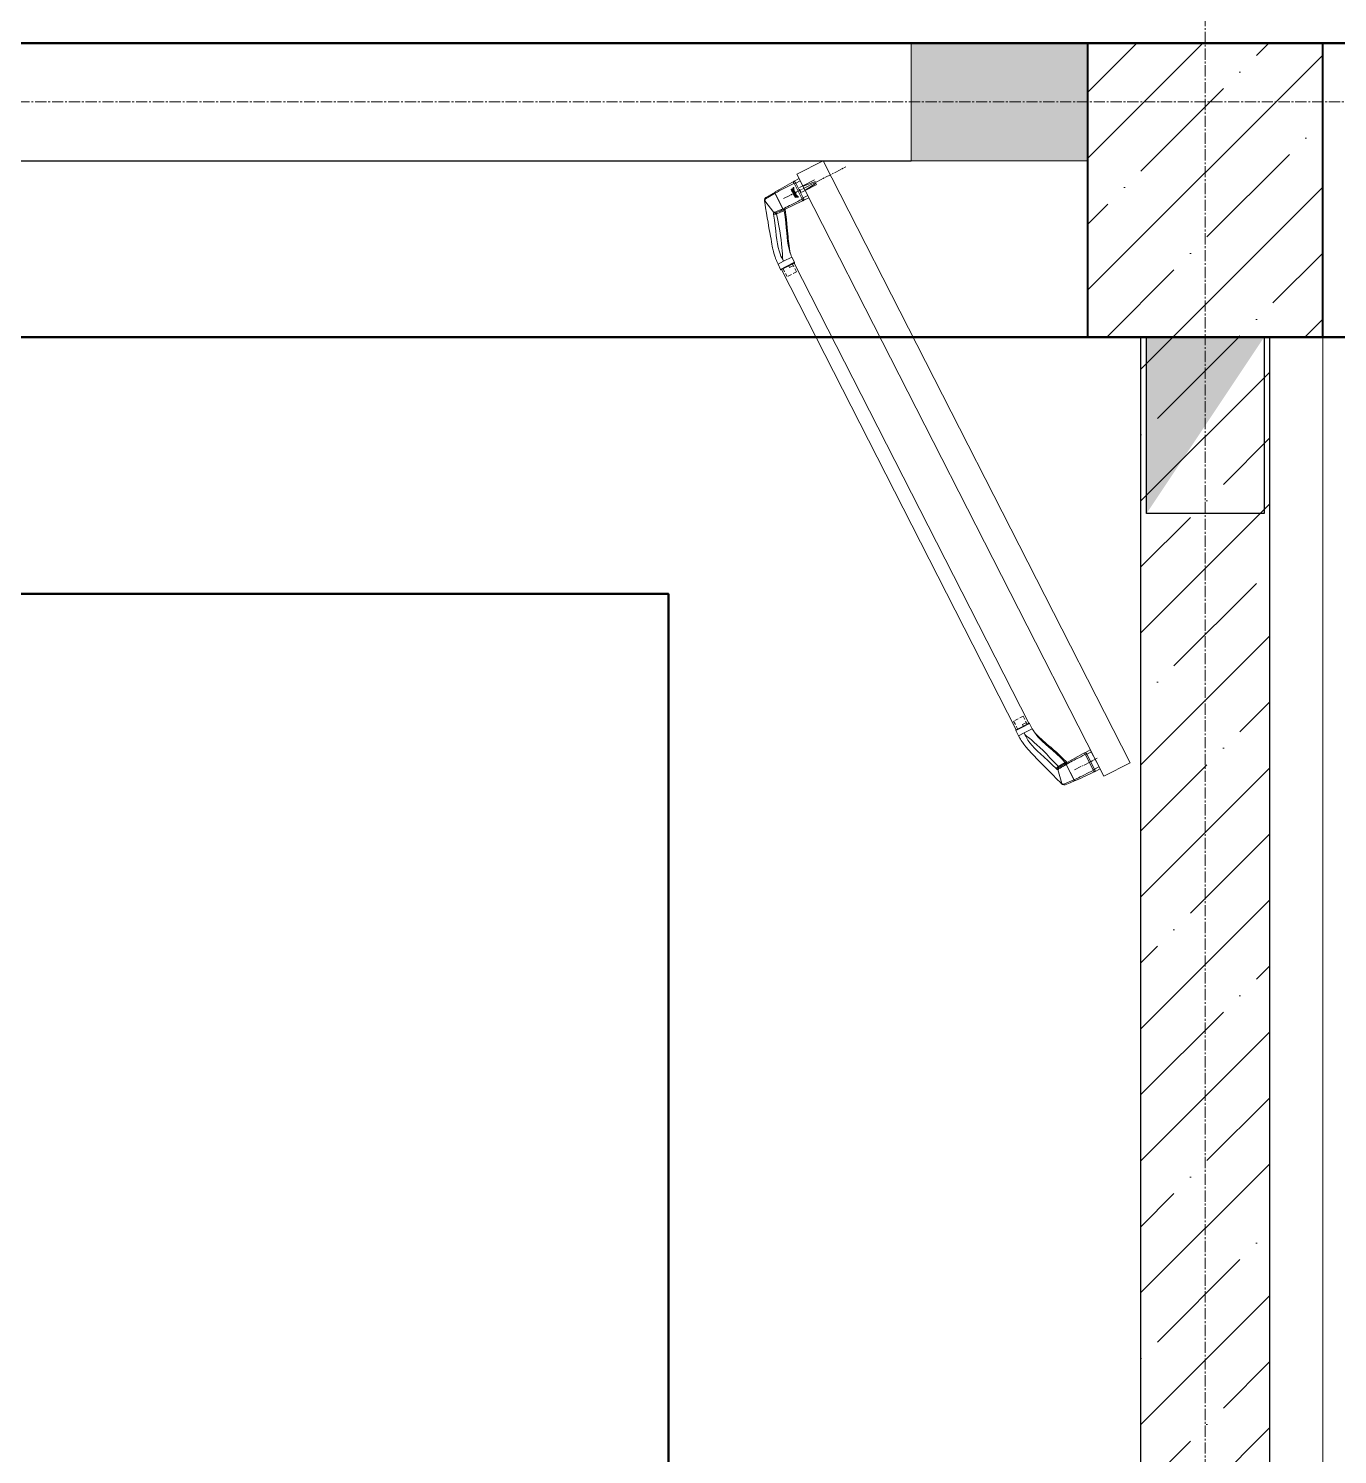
# Model space of a CAD drawing. Header units: millimetres. Extents: x -7155 to 483283, y -227682 to 148426.
# Drawn here: x 43599 to 45825, y 98199 to 100625 of the extents above; entities that cross this region are included whole.
import ezdxf

# ---------------------------------------------------------------- set-up
doc = ezdxf.new("R2010")
doc.units = ezdxf.units.MM
for name, pattern in [('CENTER2', [28.575, 19.05, -3.175, 3.175, -3.175]), ('CENTERLINE', [30, 12, -1.5, 3, -1.5, 12]), ('HIDDEN', [9.525, 6.35, -3.175]), ('HIDDEN2', [4.7625, 3.175, -1.5875])]:
    doc.linetypes.add(name, pattern=pattern)
for name, color, linetype, lineweight in [('A-Wall-Open', 8, 'Continuous', 0), ('АР_Двери_внутренние_антипаника', 7, 'Continuous', 0), ('АР_Колонны', 70, 'Continuous', 30), ('АР_Стены ЖБ', 7, 'Continuous', 30), ('АР_Стены ПЕНОблок', 52, 'Continuous', 20), ('АР_Тонкая', 254, 'Continuous', 5), ('АР_Штриховка', 8, 'Continuous', 0)]:
    doc.layers.add(name, color=color, linetype=linetype, lineweight=lineweight)
for name, color, linetype, lineweight, true_color in [('АР_Оси_РД_100', 7, 'Continuous', 0, 0x525252), ('РД_Витраж_вн', 7, 'Continuous', 25, 0x148aff), ('РД_Оси_100', 7, 'Continuous', 0, 0x525252), ('РД_проем_инж перемыч_фахверк', 7, 'Continuous', 18, 0xff1f1f)]:
    doc.layers.add(name, color=color, linetype=linetype, lineweight=lineweight, true_color=true_color)
doc.layers.add('КР_Балки-0.5', color=60, linetype='Continuous', lineweight=50, plot=False)
doc.layers.add('РД_Проем', color=230, linetype='Continuous', lineweight=0, plot=False)

# ---------------------------------------------------------------- blocks, each defined once
blk = doc.blocks.new('СОШ_2200_АР_ОСИ_М100_28.05.24')
at = {"layer": 'АР_Оси_РД_100', "linetype": 'CENTER2'}
for points in [[(45530, 139938.679), (45600, 139538.679), (45600, -6163.457)], [(119910, 100350), (119410, 100500), (-5454.958, 100500), (-5954.958, 100350)]]:
    blk.add_lwpolyline(points, dxfattribs=at)

msp = doc.modelspace()

# ---------------------------------------------------------------- hatches: boundary and pattern name
at = {"layer": 'АР_Штриховка', "linetype": 'Continuous', "lineweight": 0, "true_color": 0x000000}
h = msp.add_hatch(dxfattribs=at)
h.set_pattern_fill('AR-CONC', color=18, angle=45, style=0)
h.paths.add_polyline_path([(39850, 100600), (39850, 100400), (41500, 100400), (41500, 100600)], flags=0)
h.paths.add_polyline_path([(45100, 100600), (45100, 100400), (45400, 100400), (45400, 100600)], flags=0)
at = {"layer": 'АР_Штриховка', "linetype": 'Continuous', "lineweight": 5, "true_color": 0x000000}
h = msp.add_hatch(dxfattribs=at)
h.set_pattern_fill('ANSI35', color=18, scale=25, style=0)
h.paths.add_polyline_path([(45400, 100100), (45800, 100100), (45800, 100600), (45400, 100600)], flags=0)
h = msp.add_hatch(dxfattribs=at)
h.set_pattern_fill('ANSI35', color=18, scale=25, angle=-360, style=0)
h.paths.add_polyline_path([(45710, 100100), (45490, 100100), (45490, 96500), (45710, 96500)], flags=0)

# ---------------------------------------------------------------- linework, layer by layer
at = {"color": 18, "linetype": 'Continuous', "true_color": 0x000000}
for p, q in [((45500.3, 99800), (45500.3, 100100)), ((45500.3, 100100), (45700.3, 100100)), ((45700.3, 100100), (45700.3, 99800)), ((45700.3, 99800), (45500.3, 99800))]:
    msp.add_line(p, q, dxfattribs=at)
at = {"color": 1, "lineweight": 50}
msp.add_lwpolyline([(29275, 90117.6), (29275, 99663), (44686.9, 99663), (44686.9, 90117.6)], dxfattribs=at)
at = {"color": 18, "linetype": 'Continuous', "true_color": 0x000000}
msp.add_solid([(45500.3, 99800), (45500.3, 100100), (45600.3, 99950), (45700.3, 100100)], dxfattribs=at)
at = {"layer": 'A-Wall-Open', "color": 18, "linetype": 'Continuous', "lineweight": 0, "true_color": 0x000000}
for p, q in [((41500, 100600), (45100, 100600)), ((41500, 100400), (45100, 100400))]:
    msp.add_line(p, q, dxfattribs=at)
at = {"layer": 'АР_Двери_внутренние_антипаника', "color": 18, "ltscale": 2, "true_color": 0x000000}
for p, q in [((44905.4, 100377.3), (44950, 100400)), ((44950, 100400), (45472.1, 99375.3)), ((45427.5, 99352.6), (44905.4, 100377.3)), ((45472.1, 99375.3), (45427.5, 99352.6))]:
    msp.add_line(p, q, dxfattribs=at)
at = {"layer": 'АР_Двери_внутренние_антипаника', "color": 18, "linetype": 'CENTERLINE', "true_color": 0x000000}
for p, q in [((44921.2, 100355.1), (44988.7, 100389.5)), ((44882.8, 100335.5), (44921.2, 100355.1)), ((45377.9, 99363.7), (45416.4, 99383.3))]:
    msp.add_line(p, q, dxfattribs=at)
at = {"layer": 'АР_Двери_внутренние_антипаника', "color": 18, "linetype": 'Continuous', "true_color": 0x000000}
for p, q in [((44878.6, 100350.4), (44882.2, 100352.3)), ((44882.2, 100352.3), (44885.7, 100354.1)), ((44885.7, 100354.1), (44889.9, 100356.2)), ((44889.9, 100356.2), (44893.3, 100357.9)), ((44893.3, 100357.9), (44897, 100359.8)), ((44895.8, 100351.6), (44895.6, 100351.5)), ((44895.6, 100351.5), (44897.4, 100351.6)), ((44895.9, 100350.8), (44895.6, 100351.5)), ((44895.8, 100351.6), (44897.6, 100351.7)), ((44896.2, 100350.8), (44895.9, 100350.8)), ((44896.8, 100349.8), (44896.2, 100350.8)), ((44896.6, 100350.9), (44897.3, 100351)), ((44897, 100350), (44896.6, 100350.9)), ((44897.2, 100350.2), (44896.8, 100350.9)), ((44897, 100359.8), (44900.2, 100361.5)), ((44897.3, 100351), (44897.5, 100350.5)), ((44897.6, 100351.7), (44897.4, 100351.6)), ((44897.4, 100351.6), (44898.1, 100350.3)), ((44897.6, 100351.7), (44898.3, 100350.4)), ((44897.8, 100351.7), (44899.9, 100354.5)), ((44898.3, 100350.7), (44897.8, 100351.7)), ((44899.3, 100352.1), (44898.3, 100350.7)), ((44898.5, 100350.8), (44898.3, 100350.7)), ((44899.3, 100351.9), (44898.5, 100350.8)), ((44899.7, 100350.2), (44899.3, 100352.1)), ((44899.8, 100363.1), (44899.9, 100363.6)), ((44899.9, 100362.5), (44899.8, 100363.1)), ((44899.9, 100363.6), (44900.1, 100364.1)), ((44900.2, 100361.5), (44899.9, 100362.5)), ((44900.1, 100354.6), (44899.9, 100354.5)), ((44899.9, 100354.5), (44900.1, 100352.2)), ((44900.1, 100364.1), (44900.4, 100364.6)), ((44900.1, 100354.6), (44900.3, 100352.3)), ((44900.1, 100352.2), (44900.7, 100349.7)), ((44900.2, 100361.5), (44900.5, 100361.5)), ((44900.3, 100352.3), (44900.9, 100349.8)), ((44900.4, 100364.6), (44901.1, 100365.2)), ((44900.5, 100361.5), (44900.7, 100361.4)), ((44900.7, 100361.4), (44901, 100361.1)), ((44901, 100361.1), (44901.1, 100361)), ((44909.4, 100369.6), (44901.1, 100365.2)), ((44901.4, 100365), (44901.1, 100365.2)), ((44901.1, 100361), (44901.2, 100360.8)), ((44903.5, 100361.9), (44901.2, 100360.8)), ((44901.2, 100360.8), (44914.1, 100335.6)), ((44902, 100364.4), (44901.4, 100365)), ((44902.3, 100363.9), (44902, 100364.4)), ((44902.7, 100363.3), (44902.3, 100363.9)), ((44903.1, 100362.6), (44902.7, 100363.3)), ((44903.5, 100361.9), (44903.1, 100362.6)), ((44903.5, 100361.9), (44911.2, 100366)), ((44916.3, 100336.7), (44903.5, 100361.9)), ((44926, 100337), (44909.4, 100369.6)), ((44915.6, 100357.3), (44935.5, 100367.4)), ((44936.9, 100364.7), (44916, 100356.6)), ((44919.4, 100350), (44938.2, 100362.1)), ((44919.7, 100349.3), (44939.6, 100359.4)), ((44850.5, 100333.4), (44851.2, 100335.8)), ((44850.5, 100331.5), (44850.5, 100333.4)), ((44850.5, 100333.3), (44850.5, 100333.4)), ((44850.6, 100332.5), (44850.5, 100333.3)), ((44850.8, 100329.5), (44850.5, 100331.5)), ((44851.1, 100331.8), (44850.6, 100332.5)), ((44852.4, 100319.7), (44850.8, 100329.5)), ((44851.1, 100331.8), (44851.4, 100333.6)), ((44866.4, 100312.1), (44851.1, 100331.8)), ((44851.2, 100335.8), (44852.2, 100337.1)), ((44851.4, 100333.6), (44851.7, 100334.5)), ((44851.7, 100334.5), (44852.2, 100335)), ((44851.9, 100335.7), (44852, 100336.4)), ((44852.2, 100335), (44851.9, 100335.7)), ((44852, 100336.4), (44852.2, 100337.1)), ((44852.2, 100335), (44868.3, 100344.6)), ((44852.2, 100337.1), (44852.5, 100337.3)), ((44852.5, 100337.3), (44852.7, 100337.5)), ((44860.7, 100342.3), (44852.7, 100337.5)), ((44868.3, 100346.8), (44860.7, 100342.3)), ((44866.7, 100345.9), (44867, 100346)), ((44868.3, 100346.8), (44868, 100346.2)), ((44868, 100346.2), (44868, 100345.5)), ((44868, 100345.5), (44868.2, 100344.7)), ((44868.2, 100344.7), (44871.8, 100346.7)), ((44881.7, 100318.3), (44868.2, 100344.7)), ((44868.8, 100347.3), (44868.3, 100346.8)), ((44881.6, 100318.4), (44868.3, 100344.6)), ((44871.8, 100346.7), (44875.3, 100348.7)), ((44875.3, 100348.7), (44878.6, 100350.4)), ((44885.4, 100317.9), (44913.7, 100331)), ((44899.3, 100326.9), (44895.8, 100325.1)), ((44896.5, 100349.6), (44896.8, 100349.8)), ((44896.9, 100348.9), (44896.5, 100349.6)), ((44898.1, 100350.3), (44896.9, 100348.9)), ((44897.1, 100349), (44896.9, 100348.9)), ((44897.5, 100350.5), (44897, 100350)), ((44898.3, 100350.4), (44897.1, 100349)), ((44897.1, 100348.5), (44898.6, 100349.3)), ((44897.4, 100347.8), (44897.1, 100348.5)), ((44898.5, 100348.4), (44897.4, 100347.8)), ((44897.8, 100347.2), (44898.6, 100348.1)), ((44898, 100346.6), (44897.8, 100347.2)), ((44899.3, 100346.7), (44898, 100346.6)), ((44898.3, 100350.4), (44898.1, 100350.3)), ((44898.4, 100345.9), (44899.4, 100346.5)), ((44898.7, 100345.3), (44898.4, 100345.9)), ((44898.6, 100348.1), (44898.5, 100348.4)), ((44899.2, 100348.2), (44898.5, 100347.4)), ((44898.7, 100347.5), (44898.5, 100347.4)), ((44898.5, 100347.4), (44898.6, 100347.1)), ((44898.8, 100349.4), (44898.6, 100349.3)), ((44898.6, 100349.3), (44899.2, 100348.2)), ((44898.8, 100347.2), (44898.6, 100347.1)), ((44898.6, 100347.1), (44899.7, 100347.2)), ((44899.4, 100348.3), (44898.7, 100347.5)), ((44898.7, 100347.5), (44898.8, 100347.2)), ((44900.3, 100346.1), (44898.7, 100345.3)), ((44898.8, 100349.4), (44899.4, 100348.3)), ((44898.8, 100347.2), (44899.9, 100347.3)), ((44899.2, 100344.9), (44898.9, 100344.8)), ((44899.4, 100344), (44898.9, 100344.8)), ((44898.9, 100344.8), (44899.9, 100344.6)), ((44899.4, 100348.3), (44899.2, 100348.2)), ((44899.2, 100344.9), (44899.9, 100344.8)), ((44899.4, 100346.5), (44899.3, 100346.7)), ((44903.5, 100329), (44899.3, 100326.9)), ((44900.2, 100343.9), (44899.4, 100344)), ((44900.3, 100348.3), (44899.7, 100350.2)), ((44899.9, 100347.3), (44899.7, 100347.2)), ((44899.7, 100347.2), (44900.3, 100346.1)), ((44899.8, 100343.2), (44900.4, 100343.5)), ((44900.1, 100342.6), (44899.8, 100343.2)), ((44899.9, 100347.3), (44900.5, 100346.2)), ((44899.9, 100345), (44899.9, 100345.2)), ((44899.9, 100345.2), (44900, 100345.2)), ((44899.9, 100344.9), (44899.9, 100345)), ((44899.9, 100344.8), (44899.9, 100344.9)), ((44899.9, 100344.6), (44899.9, 100344.8)), ((44900, 100345.2), (44900, 100345.3)), ((44900, 100345.3), (44900.1, 100345.3)), ((44900.1, 100345.3), (44900.2, 100345.4)), ((44901.6, 100343.4), (44900.1, 100342.6)), ((44900.2, 100345.4), (44900.3, 100345.3)), ((44900.4, 100343.5), (44900.2, 100343.9)), ((44901.1, 100346.5), (44900.3, 100348.3)), ((44900.5, 100346.2), (44900.3, 100346.1)), ((44900.3, 100345.4), (44900.3, 100345.5)), ((44900.3, 100345.5), (44900.4, 100345.5)), ((44900.3, 100345.3), (44900.4, 100345.3)), ((44900.3, 100344.4), (44900.3, 100344.5)), ((44900.3, 100344.5), (44900.3, 100344.5)), ((44900.3, 100344.5), (44900.4, 100344.5)), ((44900.3, 100344.3), (44900.3, 100344.4)), ((44900.3, 100344.4), (44900.3, 100344.4)), ((44900.4, 100344.3), (44900.3, 100344.3)), ((44900.4, 100345.5), (44900.5, 100345.4)), ((44900.4, 100345.3), (44900.6, 100345.2)), ((44900.5, 100344.6), (44900.4, 100344.6)), ((44900.4, 100344.6), (44900.5, 100344.6)), ((44900.4, 100344.5), (44900.4, 100344.6)), ((44900.6, 100344.3), (44900.4, 100344.2)), ((44900.4, 100344.2), (44900.4, 100344.3)), ((44900.7, 100343.6), (44900.4, 100344.2)), ((44900.5, 100345.4), (44900.7, 100345.4)), ((44900.5, 100344.5), (44900.5, 100344.6)), ((44900.5, 100344.6), (44900.5, 100344.6)), ((44900.5, 100344.6), (44900.5, 100344.6)), ((44900.5, 100344.6), (44900.5, 100344.6)), ((44900.5, 100344.6), (44900.6, 100344.6)), ((44900.5, 100344.4), (44900.5, 100344.5)), ((44900.5, 100344.5), (44900.5, 100344.5)), ((44900.6, 100344.4), (44900.5, 100344.4)), ((44900.6, 100345.2), (44900.7, 100345.1)), ((44900.6, 100344.6), (44900.6, 100344.6)), ((44900.6, 100344.6), (44900.6, 100344.6)), ((44900.6, 100344.6), (44900.7, 100344.5)), ((44900.6, 100344.3), (44900.6, 100344.4)), ((44900.9, 100343.7), (44900.6, 100344.3)), ((44900.6, 100342.1), (44900.7, 100342.2)), ((44900.6, 100342), (44900.6, 100342.1)), ((44900.6, 100341.8), (44900.6, 100342)), ((44900.6, 100341.6), (44900.6, 100341.8)), ((44900.7, 100341.5), (44900.6, 100341.6)), ((44900.7, 100349.7), (44901.5, 100347.2)), ((44900.7, 100345.4), (44900.8, 100345.3)), ((44900.7, 100345.1), (44900.8, 100345)), ((44900.7, 100344.5), (44900.7, 100344.5)), ((44900.7, 100344.5), (44900.7, 100344.4)), ((44900.7, 100344.4), (44900.8, 100344.4)), ((44901.1, 100343.8), (44900.7, 100343.6)), ((44900.7, 100342.3), (44900.8, 100342.4)), ((44900.7, 100342.2), (44900.7, 100342.3)), ((44900.8, 100341.3), (44900.7, 100341.5)), ((44900.8, 100345.3), (44900.9, 100345.2)), ((44900.8, 100345), (44900.9, 100344.9)), ((44900.8, 100344.4), (44901.1, 100343.8)), ((44900.8, 100342.4), (44901.4, 100342.7)), ((44901, 100340.8), (44900.8, 100341.3)), ((44900.9, 100349.8), (44901.7, 100347.3)), ((44900.9, 100345.2), (44901, 100345.1)), ((44901.1, 100344.9), (44900.9, 100344.8)), ((44900.9, 100344.9), (44900.9, 100344.8)), ((44900.9, 100344.8), (44901.6, 100343.4)), ((44901, 100345.1), (44901.1, 100345)), ((44901.1, 100340.6), (44901, 100340.8)), ((44903, 100345.8), (44901.1, 100346.5)), ((44901.1, 100345), (44901.1, 100344.9)), ((44901.1, 100344.9), (44901.8, 100343.5)), ((44901.1, 100341.6), (44901.1, 100341.7)), ((44901.1, 100341.7), (44901.2, 100341.7)), ((44901.1, 100341.5), (44901.1, 100341.6)), ((44901.1, 100341.6), (44901.1, 100341.6)), ((44901.1, 100341.4), (44901.1, 100341.5)), ((44901.1, 100341.5), (44901.1, 100341.5)), ((44901.1, 100341.3), (44901.1, 100341.4)), ((44901.2, 100341.3), (44901.1, 100341.3)), ((44901.2, 100340.5), (44901.1, 100340.6)), ((44901.2, 100341.7), (44901.7, 100342)), ((44901.4, 100341.8), (44901.2, 100341.7)), ((44901.2, 100341.7), (44901.2, 100341.7)), ((44901.4, 100341.4), (44901.2, 100341.3)), ((44901.2, 100341.1), (44901.2, 100341.3)), ((44901.5, 100341.2), (44901.2, 100341.1)), ((44901.3, 100341), (44901.2, 100341.1)), ((44901.3, 100340.4), (44901.2, 100340.5)), ((44901.3, 100341.7), (44901.3, 100341.8)), ((44901.3, 100341.8), (44901.4, 100341.8)), ((44901.3, 100341.6), (44901.3, 100341.7)), ((44901.3, 100341.7), (44901.3, 100341.7)), ((44901.3, 100341.5), (44901.3, 100341.6)), ((44901.3, 100341.6), (44901.3, 100341.6)), ((44901.3, 100341.4), (44901.3, 100341.5)), ((44901.4, 100341.4), (44901.3, 100341.4)), ((44901.4, 100340.9), (44901.3, 100341)), ((44901.3, 100341), (44901.3, 100341)), ((44901.4, 100340.3), (44901.3, 100340.4)), ((44901.6, 100342.8), (44901.4, 100342.7)), ((44901.4, 100342.7), (44901.5, 100342.7)), ((44901.4, 100341.8), (44901.4, 100341.8)), ((44901.5, 100341.2), (44901.4, 100341.4)), ((44901.5, 100340.9), (44901.4, 100340.9)), ((44901.4, 100340.9), (44901.4, 100340.9)), ((44901.5, 100340.2), (44901.4, 100340.3)), ((44901.7, 100347.3), (44901.5, 100347.2)), ((44901.5, 100347.2), (44904.1, 100346.4)), ((44901.5, 100342.7), (44901.6, 100342.7)), ((44901.5, 100341.1), (44901.5, 100341.2)), ((44901.6, 100341), (44901.5, 100341.1)), ((44901.5, 100341.1), (44901.5, 100341.1)), ((44901.5, 100340.8), (44901.5, 100340.9)), ((44901.6, 100340.8), (44901.5, 100340.8)), ((44901.6, 100340.1), (44901.5, 100340.2)), ((44901.8, 100343.5), (44901.6, 100343.4)), ((44901.6, 100342.8), (44901.7, 100342.8)), ((44901.6, 100342.7), (44901.7, 100342.7)), ((44902.1, 100341.1), (44901.6, 100340.9)), ((44901.7, 100341), (44901.6, 100341)), ((44901.6, 100341), (44901.6, 100341)), ((44901.6, 100340.9), (44901.6, 100340.8)), ((44901.8, 100340.1), (44901.6, 100340.1)), ((44901.7, 100347.3), (44904.3, 100346.5)), ((44901.7, 100342.8), (44901.8, 100342.8)), ((44901.7, 100342.7), (44901.8, 100342.6)), ((44901.7, 100342), (44901.7, 100342)), ((44901.7, 100342), (44901.8, 100342)), ((44901.7, 100340.9), (44901.7, 100341)), ((44901.8, 100340.9), (44901.7, 100340.9)), ((44901.8, 100342.8), (44901.9, 100342.8)), ((44901.8, 100342.6), (44901.9, 100342.6)), ((44901.8, 100342), (44901.8, 100342)), ((44901.8, 100342), (44901.9, 100342)), ((44901.8, 100341), (44901.8, 100340.9)), ((44901.9, 100340.1), (44901.8, 100340.1)), ((44901.9, 100342.8), (44902, 100342.7)), ((44901.9, 100342.6), (44902, 100342.5)), ((44901.9, 100342), (44901.9, 100341.9)), ((44901.9, 100341.9), (44902, 100341.9)), ((44902.5, 100340.4), (44901.9, 100340.2)), ((44901.9, 100340.2), (44901.9, 100340.1)), ((44902, 100342.7), (44902.1, 100342.7)), ((44902, 100342.5), (44902.1, 100342.4)), ((44902, 100341.9), (44902, 100341.8)), ((44902, 100341.8), (44902.1, 100341.7)), ((44902, 100339.5), (44902.1, 100339.6)), ((44902, 100339.4), (44902, 100339.5)), ((44902, 100339.3), (44902, 100339.4)), ((44902, 100339.1), (44902, 100339.3)), ((44902, 100338.9), (44902, 100339.1)), ((44902.1, 100338.8), (44902, 100338.9)), ((44902.1, 100342.7), (44902.2, 100342.6)), ((44902.1, 100342.4), (44902.2, 100342.2)), ((44902.1, 100341.7), (44902.2, 100341.6)), ((44902.2, 100341.1), (44902.1, 100341.1)), ((44902.1, 100339.6), (44902.2, 100339.7)), ((44902.1, 100338.6), (44902.1, 100338.8)), ((44902.8, 100337.2), (44902.1, 100338.6)), ((44902.2, 100342.6), (44902.3, 100342.5)), ((44902.2, 100342.2), (44902.3, 100342.1)), ((44902.2, 100341.6), (44902.2, 100341.5)), ((44902.2, 100341.5), (44902.2, 100341.4)), ((44902.2, 100341.4), (44902.2, 100341.4)), ((44902.2, 100341.4), (44902.2, 100341.3)), ((44902.2, 100341.3), (44902.2, 100341.3)), ((44902.2, 100341.3), (44902.2, 100341.2)), ((44902.2, 100341.2), (44902.2, 100341.2)), ((44902.2, 100341.2), (44902.2, 100341.1)), ((44902.2, 100339.7), (44902.8, 100340)), ((44902.3, 100342.5), (44902.4, 100342.3)), ((44902.5, 100342.2), (44902.3, 100342.1)), ((44902.3, 100342.1), (44902.6, 100341.6)), ((44902.4, 100343.9), (44903, 100345.8)), ((44903.5, 100342.2), (44902.4, 100343.9)), ((44902.4, 100342.3), (44902.5, 100342.2)), ((44902.4, 100339), (44902.5, 100339.1)), ((44902.4, 100338.9), (44902.4, 100339)), ((44902.4, 100339), (44902.4, 100339)), ((44902.4, 100338.8), (44902.4, 100338.9)), ((44902.4, 100338.9), (44902.4, 100338.9)), ((44902.5, 100338.7), (44902.4, 100338.8)), ((44902.5, 100342.2), (44902.8, 100341.7)), ((44902.7, 100340.6), (44902.5, 100340.4)), ((44902.6, 100340.5), (44902.5, 100340.4)), ((44902.5, 100339.1), (44903, 100339.4)), ((44902.7, 100339.2), (44902.5, 100339.1)), ((44902.5, 100339.1), (44902.5, 100339.1)), ((44902.5, 100339.1), (44902.5, 100339.1)), ((44902.7, 100338.8), (44902.5, 100338.7)), ((44902.8, 100338), (44902.5, 100338.7)), ((44902.5, 100338.7), (44902.5, 100338.7)), ((44902.8, 100341.7), (44902.6, 100341.6)), ((44902.6, 100341.6), (44902.7, 100341.4)), ((44902.7, 100340.6), (44902.6, 100340.5)), ((44902.6, 100339.1), (44902.7, 100339.2)), ((44902.6, 100339), (44902.6, 100339.1)), ((44902.6, 100339.1), (44902.6, 100339.1)), ((44902.6, 100338.9), (44902.6, 100339)), ((44902.6, 100339), (44902.6, 100339)), ((44902.7, 100338.8), (44902.6, 100338.9)), ((44902.7, 100341.4), (44902.7, 100341.2)), ((44902.7, 100341.2), (44902.7, 100341)), ((44902.7, 100341), (44902.7, 100340.9)), ((44902.7, 100340.9), (44902.7, 100340.7)), ((44902.7, 100340.7), (44902.7, 100340.6)), ((44902.8, 100340.6), (44902.7, 100340.6)), ((44902.7, 100339.2), (44902.7, 100339.2)), ((44902.7, 100339.2), (44902.7, 100339.2)), ((44903, 100338.1), (44902.7, 100338.8)), ((44902.7, 100338.8), (44902.7, 100338.8)), ((44902.8, 100341.7), (44902.9, 100341.5)), ((44902.9, 100340.7), (44902.8, 100340.6)), ((44903, 100340.1), (44902.8, 100340)), ((44902.8, 100340), (44902.8, 100340)), ((44902.8, 100340), (44902.9, 100340)), ((44903.7, 100338.5), (44902.8, 100338)), ((44904.4, 100338), (44902.8, 100337.2)), ((44902.9, 100341.5), (44902.9, 100341.3)), ((44902.9, 100341.3), (44902.9, 100341.1)), ((44902.9, 100341.1), (44902.9, 100341)), ((44902.9, 100341), (44902.9, 100340.8)), ((44902.9, 100340.8), (44902.9, 100340.7)), ((44902.9, 100340), (44903.1, 100340)), ((44903, 100340.1), (44903.1, 100340.1)), ((44903, 100339.4), (44903.1, 100339.4)), ((44903.1, 100340.1), (44903.2, 100340.1)), ((44903.1, 100340), (44903.2, 100339.9)), ((44903.1, 100339.4), (44903.1, 100339.4)), ((44903.1, 100339.4), (44903.2, 100339.4)), ((44903.2, 100340.1), (44903.3, 100340.1)), ((44903.2, 100339.9), (44903.3, 100339.9)), ((44903.2, 100339.4), (44903.2, 100339.4)), ((44903.2, 100339.4), (44903.3, 100339.3)), ((44904.1, 100346.4), (44903.3, 100343.8)), ((44903.5, 100343.9), (44903.3, 100343.8)), ((44903.3, 100343.8), (44904.8, 100341.6)), ((44903.3, 100340.1), (44903.4, 100340.1)), ((44903.3, 100339.9), (44903.4, 100339.8)), ((44903.3, 100339.3), (44903.3, 100339.3)), ((44903.3, 100339.3), (44903.4, 100339.2)), ((44903.4, 100340.1), (44903.5, 100340)), ((44903.4, 100339.8), (44903.5, 100339.7)), ((44903.4, 100339.2), (44903.4, 100339.1)), ((44903.4, 100339.1), (44903.7, 100338.5)), ((44904.3, 100346.5), (44903.5, 100343.9)), ((44903.5, 100343.9), (44905, 100341.7)), ((44904.6, 100340.6), (44903.5, 100342.2)), ((44903.5, 100340), (44903.6, 100339.9)), ((44903.5, 100339.7), (44903.6, 100339.5)), ((44906.9, 100330.8), (44903.5, 100329)), ((44903.6, 100339.9), (44903.7, 100339.8)), ((44903.6, 100339.5), (44903.7, 100339.4)), ((44903.7, 100339.8), (44903.8, 100339.6)), ((44903.9, 100339.5), (44903.7, 100339.4)), ((44903.7, 100339.4), (44904.4, 100338)), ((44903.8, 100339.6), (44903.9, 100339.5)), ((44903.9, 100339.5), (44904.6, 100338.1)), ((44904.3, 100346.5), (44904.1, 100346.4)), ((44904.4, 100339.2), (44904.2, 100339.1)), ((44904.2, 100339.1), (44905.9, 100339.1)), ((44904.7, 100338.1), (44904.2, 100339.1)), ((44904.4, 100339.2), (44905.8, 100339.2)), ((44904.6, 100338.1), (44904.4, 100338)), ((44905.9, 100339.1), (44904.6, 100340.6)), ((44908.2, 100338.2), (44904.7, 100338.1)), ((44904.8, 100341.6), (44906.4, 100339.7)), ((44905, 100341.7), (44906.6, 100339.8)), ((44906.4, 100339.7), (44908.2, 100338.2)), ((44906.6, 100339.8), (44908.4, 100338.3)), ((44910.7, 100332.7), (44906.9, 100330.8)), ((44908.4, 100338.3), (44908.2, 100338.2)), ((44914, 100334.3), (44910.7, 100332.7)), ((44913.7, 100331), (44915.7, 100332)), ((44914.2, 100334.5), (44914, 100334.3)), ((44914.7, 100333.5), (44914, 100334.3)), ((44916.3, 100336.7), (44914.1, 100335.6)), ((44914.1, 100335.6), (44914.2, 100335.4)), ((44914.2, 100335.4), (44914.2, 100335.2)), ((44914.2, 100335.2), (44914.3, 100335)), ((44914.3, 100334.8), (44914.2, 100334.5)), ((44914.3, 100335), (44914.3, 100334.8)), ((44915.1, 100333.1), (44914.7, 100333.5)), ((44915.6, 100332.8), (44915.1, 100333.1)), ((44916.1, 100332.7), (44915.6, 100332.8)), ((44915.7, 100332), (44917.5, 100332.9)), ((44916.6, 100332.6), (44916.1, 100332.7)), ((44924.2, 100340.6), (44916.3, 100336.7)), ((44916.7, 100336), (44916.3, 100336.7)), ((44917.5, 100332.9), (44916.6, 100332.6)), ((44917, 100335.3), (44916.7, 100336)), ((44917.2, 100334.6), (44917, 100335.3)), ((44917.4, 100334), (44917.2, 100334.6)), ((44917.6, 100333.2), (44917.4, 100334)), ((44917.5, 100332.9), (44926, 100337)), ((44917.5, 100332.9), (44917.6, 100333.2)), ((44853.9, 100310.8), (44852.4, 100319.7)), ((44855.2, 100302.8), (44853.9, 100310.8)), ((44856.4, 100295.6), (44855.2, 100302.8)), ((44865.9, 100311), (44865.7, 100310.3)), ((44865.7, 100310.3), (44865.7, 100309.4)), ((44865.7, 100309.4), (44867.4, 100298.9)), ((44865.7, 100309.4), (44866.8, 100309.1)), ((44866.4, 100312.1), (44865.9, 100311)), ((44866.5, 100312.3), (44866.4, 100312.1)), ((44866.4, 100312.1), (44867.2, 100311.4)), ((44866.7, 100312.4), (44866.5, 100312.3)), ((44867.1, 100312.5), (44866.7, 100312.4)), ((44866.8, 100309.1), (44868.3, 100309)), ((44867.6, 100312.5), (44867.1, 100312.5)), ((44867.2, 100311.4), (44868.3, 100311)), ((44867.7, 100312.5), (44867.6, 100312.5)), ((44867.6, 100312.5), (44867.6, 100312.5)), ((44867.6, 100312.5), (44867.6, 100312.5)), ((44867.6, 100312.5), (44867.6, 100312.5)), ((44867.6, 100312.5), (44867.6, 100312.5)), ((44867.6, 100312.5), (44867.6, 100312.5)), ((44867.6, 100312.5), (44867.6, 100312.5)), ((44867.6, 100312.5), (44867.6, 100312.5)), ((44867.6, 100312.5), (44867.6, 100312.5)), ((44867.6, 100312.5), (44867.6, 100312.5)), ((44867.6, 100312.5), (44867.6, 100312.5)), ((44867.6, 100312.5), (44867.6, 100312.5)), ((44867.6, 100312.5), (44867.6, 100312.5)), ((44867.8, 100312.5), (44867.7, 100312.5)), ((44867.7, 100312.5), (44867.7, 100312.5)), ((44868, 100312.6), (44867.8, 100312.5)), ((44870.6, 100313.7), (44868, 100312.6)), ((44868, 100312.6), (44868.4, 100312)), ((44868.3, 100311), (44869.5, 100310.9)), ((44868.3, 100309), (44869.8, 100309.3)), ((44868.4, 100312), (44869, 100311.6)), ((44869, 100311.6), (44869.7, 100311.4)), ((44869.5, 100310.9), (44870.4, 100311.1)), ((44869.7, 100311.4), (44870.3, 100311.5)), ((44869.8, 100309.3), (44871.1, 100309.7)), ((44870.3, 100311.4), (44870.2, 100311.5)), ((44870.2, 100311.5), (44870.3, 100311.5)), ((44870.4, 100311.3), (44870.3, 100311.4)), ((44870.5, 100311.2), (44870.4, 100311.3)), ((44870.4, 100311.1), (44870.5, 100311.2)), ((44870.4, 100310.9), (44870.4, 100311.1)), ((44870.7, 100310.5), (44870.4, 100310.9)), ((44873.3, 100314.8), (44870.6, 100313.7)), ((44871, 100310.2), (44870.7, 100310.5)), ((44871.1, 100310), (44871, 100310.2)), ((44871.1, 100309.7), (44871.1, 100310)), ((44871.1, 100309.7), (44871.2, 100309.8)), ((44873, 100299.1), (44871.1, 100309.7)), ((44871.2, 100309.8), (44876.4, 100312)), ((44875.9, 100316), (44873.3, 100314.8)), ((44878.6, 100317.1), (44875.9, 100316)), ((44876.4, 100312), (44883.3, 100315)), ((44881.6, 100318.4), (44878.6, 100317.1)), ((44880.2, 100315.8), (44879.7, 100315.5)), ((44879.7, 100315.5), (44879.8, 100315.6)), ((44880.4, 100315.8), (44880.2, 100315.8)), ((44880.5, 100315.7), (44880.4, 100315.8)), ((44881, 100315.9), (44880.5, 100315.7)), ((44880.5, 100315.7), (44880.5, 100315.7)), ((44881.9, 100316.3), (44881, 100315.9)), ((44881.8, 100318.1), (44881.6, 100318.4)), ((44884.6, 100319.6), (44881.7, 100318.3)), ((44881.7, 100318.3), (44882.1, 100317.7)), ((44881.8, 100318.1), (44881.8, 100318.1)), ((44883.3, 100316.9), (44881.9, 100316.3)), ((44882.1, 100317.7), (44882.7, 100317.3)), ((44882.7, 100317.3), (44883.4, 100317.1)), ((44883.3, 100316.9), (44883.2, 100317.1)), ((44885.1, 100317.7), (44883.3, 100316.9)), ((44883.3, 100315), (44883.7, 100315.1)), ((44883.4, 100317.1), (44884.1, 100317.3)), ((44884, 100316.2), (44883.7, 100315.4)), ((44884.7, 100315.8), (44883.7, 100315.1)), ((44883.7, 100315.4), (44883.7, 100315.1)), ((44883.7, 100315.1), (44885.3, 100304.5)), ((44884.3, 100316.7), (44884, 100316.2)), ((44884.1, 100317.3), (44885.4, 100317.8)), ((44884.4, 100317), (44884.3, 100316.7)), ((44884.5, 100317.1), (44884.4, 100317)), ((44884.6, 100317.3), (44884.5, 100317.1)), ((44887.4, 100321), (44884.6, 100319.6)), ((44885, 100317.7), (44884.6, 100317.3)), ((44885.1, 100316.2), (44884.7, 100315.8)), ((44885.3, 100316.6), (44885.1, 100316.2)), ((44885.4, 100317.9), (44885.3, 100317)), ((44885.3, 100317), (44886.7, 100307.9)), ((44885.3, 100317), (44885.3, 100316.6)), ((44885.3, 100304.5), (44886.6, 100294.6)), ((44886.7, 100307.9), (44887.8, 100299.9)), ((44890.3, 100322.3), (44887.4, 100321)), ((44892.9, 100323.6), (44890.3, 100322.3)), ((44895.8, 100325.1), (44892.9, 100323.6)), ((44857.5, 100289.1), (44856.4, 100295.6)), ((44858.5, 100283.3), (44857.5, 100289.1)), ((44859.4, 100278.1), (44858.5, 100283.3)), ((44860.5, 100271.8), (44859.4, 100278.1)), ((44867.4, 100298.9), (44868.6, 100289.3)), ((44868.6, 100289.3), (44869.6, 100280.7)), ((44869.6, 100280.7), (44870.5, 100272.8)), ((44874.8, 100289.5), (44873, 100299.1)), ((44876.4, 100280.8), (44874.8, 100289.5)), ((44877.7, 100272.7), (44876.4, 100280.8)), ((44886.6, 100294.6), (44887.5, 100285.6)), ((44887.5, 100285.6), (44888.3, 100277.4)), ((44887.8, 100299.9), (44888.6, 100292.7)), ((44888.6, 100292.7), (44889.2, 100286.4)), ((44889.2, 100286.4), (44889.7, 100280.8)), ((44889.7, 100280.8), (44890.1, 100275.9)), ((44861.5, 100266.4), (44860.5, 100271.8)), ((44862.3, 100261.8), (44861.5, 100266.4)), ((44863.1, 100257.9), (44862.3, 100261.8)), ((44863.7, 100254.7), (44863.1, 100257.9)), ((44864.3, 100251.9), (44863.7, 100254.7)), ((44870.5, 100272.8), (44871.5, 100265.4)), ((44871.5, 100265.4), (44872.5, 100258.7)), ((44872.5, 100258.7), (44873.7, 100252.4)), ((44878.7, 100265.4), (44877.7, 100272.7)), ((44879.5, 100258.6), (44878.7, 100265.4)), ((44880.1, 100252.4), (44879.5, 100258.6)), ((44888.3, 100277.4), (44889, 100269.9)), ((44889, 100269.9), (44889.8, 100263.2)), ((44889.8, 100263.2), (44890.6, 100257.1)), ((44890.1, 100275.9), (44890.5, 100271.4)), ((44890.5, 100271.4), (44890.8, 100267.5)), ((44890.6, 100257.1), (44891.6, 100251.9)), ((44890.8, 100267.5), (44891.2, 100262.9)), ((44891.2, 100262.9), (44891.6, 100259)), ((44891.6, 100259), (44892.1, 100255.1)), ((44892.1, 100255.1), (44892.8, 100250.7)), ((44864.8, 100249.7), (44864.3, 100251.9)), ((44865.2, 100247.8), (44864.8, 100249.7)), ((44865.8, 100245.5), (44865.2, 100247.8)), ((44866.5, 100242.7), (44865.8, 100245.5)), ((44867.4, 100239.5), (44866.5, 100242.7)), ((44868.5, 100236), (44867.4, 100239.5)), ((44868.9, 100234.7), (44868.5, 100236)), ((44869.3, 100233.5), (44868.9, 100234.7)), ((44869.8, 100232.3), (44869.3, 100233.5)), ((44870.2, 100231.3), (44869.8, 100232.3)), ((44870.6, 100230.2), (44870.2, 100231.3)), ((44871.3, 100228.4), (44870.6, 100230.2)), ((44873.7, 100252.4), (44875.1, 100246.7)), ((44875.1, 100246.7), (44876.9, 100241.5)), ((44876.9, 100241.5), (44878.4, 100237.9)), ((44878.4, 100237.9), (44880, 100234.6)), ((44880, 100234.6), (44881.5, 100231.7)), ((44880.6, 100246.8), (44880.1, 100252.4)), ((44880.9, 100241.7), (44880.6, 100246.8)), ((44881, 100238.2), (44880.9, 100241.7)), ((44881.2, 100234.9), (44881, 100238.2)), ((44881.8, 100231.8), (44881.2, 100234.9)), ((44881.5, 100231.7), (44882.9, 100228.9)), ((44882.9, 100228.9), (44881.8, 100231.8)), ((44896.8, 100236), (44882.9, 100228.9)), ((44891.6, 100251.9), (44892.8, 100247.4)), ((44892.8, 100250.7), (44893.6, 100246.3)), ((44892.8, 100247.4), (44893.8, 100244.4)), ((44893.6, 100246.3), (44894.7, 100241.8)), ((44893.8, 100244.4), (44894.7, 100241.6)), ((44894.7, 100242), (44895.1, 100240.6)), ((44895.1, 100240.6), (44895.9, 100238.3)), ((44896.9, 100236.1), (44895.9, 100238.3)), ((44896.9, 100236.1), (44896.8, 100236)), ((44896.9, 100236.1), (44901.5, 100227.2)), ((44873.4, 100224.1), (44871.3, 100228.4)), ((44882.9, 100228.9), (44873.4, 100224.1)), ((44877.9, 100215.2), (44873.4, 100224.1)), ((44877.9, 100215.2), (44873.4, 100224.1)), ((44887.4, 100220), (44877.9, 100215.2)), ((44879.3, 100214.7), (44888.4, 100219.4)), ((45278.2, 99431.8), (44879.3, 100214.7)), ((44901.5, 100227.2), (44887.4, 100220)), ((44888.4, 100219.4), (44901.1, 100225.8)), ((45300, 99442.9), (44901.1, 100225.8)), ((45287.2, 99435.3), (45277.7, 99430.5)), ((45277.7, 99430.5), (45282.3, 99421.6)), ((45277.7, 99430.5), (45282.3, 99421.6)), ((45278.2, 99431.8), (45287.3, 99436.5)), ((45301.3, 99442.5), (45287.2, 99435.3)), ((45287.3, 99436.5), (45300, 99442.9)), ((45305.7, 99433.5), (45291.8, 99426.4)), ((45305.9, 99433.6), (45301.3, 99442.5)), ((45305.8, 99433.5), (45305.7, 99433.5)), ((45305.9, 99433.6), (45307.1, 99431.4)), ((45308.4, 99429.4), (45307.1, 99431.4)), ((45309.3, 99428.2), (45308.4, 99429.4)), ((45291.8, 99426.4), (45282.3, 99421.6)), ((45282.3, 99421.6), (45284.6, 99417.4)), ((45284.6, 99417.4), (45285.6, 99415.7)), ((45285.6, 99415.7), (45286.2, 99414.7)), ((45286.2, 99414.7), (45286.8, 99413.8)), ((45286.8, 99413.8), (45287.5, 99412.8)), ((45287.5, 99412.8), (45288.2, 99411.7)), ((45288.2, 99411.7), (45289, 99410.6)), ((45289, 99410.6), (45291.3, 99407.6)), ((45291.3, 99407.6), (45293.3, 99405)), ((45291.8, 99426.4), (45293.4, 99423.8)), ((45293.2, 99423.6), (45291.8, 99426.4)), ((45294.7, 99420.7), (45293.2, 99423.6)), ((45293.3, 99405), (45295.1, 99402.8)), ((45293.4, 99423.8), (45295.6, 99421.5)), ((45296.4, 99417.5), (45294.7, 99420.7)), ((45295.6, 99421.5), (45298.2, 99419.4)), ((45298.4, 99414.2), (45296.4, 99417.5)), ((45298.2, 99419.4), (45301, 99417.3)), ((45301.6, 99409.7), (45298.4, 99414.2)), ((45301, 99417.3), (45304.9, 99414)), ((45305.4, 99405.1), (45301.6, 99409.7)), ((45304.9, 99414), (45309.2, 99410.3)), ((45309.7, 99400.5), (45305.4, 99405.1)), ((45310.7, 99426.1), (45309, 99428.5)), ((45312.1, 99424.9), (45309.2, 99428.4)), ((45309.2, 99410.3), (45313.8, 99406.2)), ((45312.5, 99423.6), (45310.7, 99426.1)), ((45315.2, 99421.6), (45312.1, 99424.9)), ((45315.5, 99420), (45312.5, 99423.6)), ((45313.8, 99406.2), (45318.8, 99401.6)), ((45318.4, 99418.5), (45315.2, 99421.6)), ((45319.2, 99416.1), (45315.5, 99420)), ((45321.3, 99415.8), (45318.4, 99418.5)), ((45323.5, 99411.9), (45319.2, 99416.1)), ((45324.2, 99413.2), (45321.3, 99415.8)), ((45328.6, 99407.3), (45323.5, 99411.9)), ((45327.7, 99410.2), (45324.2, 99413.2)), ((45330.6, 99407.6), (45327.7, 99410.2)), ((45334.2, 99402.3), (45328.6, 99407.3)), ((45334, 99404.7), (45330.6, 99407.6)), ((45337.8, 99401.4), (45334, 99404.7)), ((45295.1, 99402.8), (45296.7, 99401)), ((45296.7, 99401), (45297.9, 99399.6)), ((45297.9, 99399.6), (45299.4, 99397.9)), ((45299.4, 99397.9), (45301.4, 99395.8)), ((45301.4, 99395.8), (45303.6, 99393.3)), ((45303.6, 99393.3), (45306.3, 99390.4)), ((45306.3, 99390.4), (45309.5, 99387.1)), ((45309.5, 99387.1), (45313.3, 99383.1)), ((45314.6, 99395.7), (45309.7, 99400.5)), ((45313.3, 99383.1), (45317.8, 99378.5)), ((45320, 99390.6), (45314.6, 99395.7)), ((45318.8, 99401.6), (45324.2, 99396.5)), ((45325.8, 99385.2), (45320, 99390.6)), ((45324.2, 99396.5), (45329.9, 99390.7)), ((45332.3, 99379.3), (45325.8, 99385.2)), ((45329.9, 99390.7), (45336, 99384.3)), ((45340.4, 99396.9), (45334.2, 99402.3)), ((45336, 99384.3), (45342.8, 99377.2)), ((45342, 99397.7), (45337.8, 99401.4)), ((45347.1, 99390.8), (45340.4, 99396.9)), ((45346.8, 99393.5), (45342, 99397.7)), ((45352.1, 99388.7), (45346.8, 99393.5)), ((45354.3, 99384), (45347.1, 99390.8)), ((45358, 99383.1), (45352.1, 99388.7)), ((45362, 99376.4), (45354.3, 99384)), ((45364.5, 99376.6), (45358, 99383.1)), ((45365.2, 99376.2), (45392.4, 99391.3)), ((45377.1, 99380.3), (45374.2, 99378.8)), ((45380.7, 99382.1), (45377.1, 99380.3)), ((45384.9, 99384.3), (45380.7, 99382.1)), ((45388.3, 99386), (45384.9, 99384.3)), ((45392.1, 99387.9), (45388.3, 99386)), ((45395.4, 99389.6), (45392.1, 99387.9)), ((45392.4, 99391.3), (45394.4, 99392.4)), ((45394.4, 99392.4), (45396.2, 99393.4)), ((45395.1, 99391.8), (45395, 99391.2)), ((45395, 99391.2), (45395, 99390.7)), ((45395, 99390.7), (45395.4, 99389.6)), ((45395.3, 99392.3), (45395.1, 99391.8)), ((45395.5, 99392.7), (45395.3, 99392.3)), ((45395.6, 99389.7), (45395.4, 99389.6)), ((45396.2, 99393.4), (45395.5, 99392.7)), ((45395.9, 99389.6), (45395.6, 99389.7)), ((45396, 99389.4), (45395.9, 99389.6)), ((45396.2, 99389.3), (45396, 99389.4)), ((45396.2, 99393.4), (45404.6, 99397.7)), ((45396.2, 99393.4), (45396.6, 99393.2)), ((45396.3, 99389.1), (45396.2, 99389.3)), ((45396.4, 99389), (45396.3, 99389.1)), ((45398.6, 99390.1), (45396.4, 99389)), ((45409.2, 99363.7), (45396.4, 99389)), ((45396.6, 99393.2), (45397.1, 99392.6)), ((45397.1, 99392.6), (45397.5, 99392.1)), ((45397.5, 99392.1), (45397.9, 99391.5)), ((45397.9, 99391.5), (45398.3, 99390.8)), ((45398.3, 99390.8), (45398.6, 99390.1)), ((45406.4, 99394.2), (45398.6, 99390.1)), ((45398.6, 99390.1), (45411.5, 99364.9)), ((45404.6, 99397.7), (45421.1, 99365.2)), ((45317.8, 99378.5), (45321.5, 99374.7)), ((45321.5, 99374.7), (45325.6, 99370.5)), ((45325.6, 99370.5), (45330.2, 99365.8)), ((45330.2, 99365.8), (45335.3, 99360.6)), ((45339.2, 99372.8), (45332.3, 99379.3)), ((45335.3, 99360.6), (45341, 99354.9)), ((45346.8, 99365.3), (45339.2, 99372.8)), ((45342.8, 99377.2), (45350.3, 99369.4)), ((45346.8, 99365.3), (45347.2, 99366.3)), ((45347.5, 99364.7), (45346.8, 99365.3)), ((45347.2, 99366.3), (45348, 99367.5)), ((45348.2, 99364.4), (45347.5, 99364.7)), ((45348, 99367.5), (45349.1, 99368.6)), ((45349.4, 99364.2), (45348.2, 99364.4)), ((45349.1, 99368.6), (45350.3, 99369.4)), ((45349.3, 99365.2), (45349.6, 99366.4)), ((45349.4, 99364.2), (45349.3, 99365.2)), ((45349.4, 99364.2), (45356.3, 99340.2)), ((45349.6, 99364.2), (45349.4, 99364.2)), ((45349.6, 99366.4), (45350.2, 99367.4)), ((45349.8, 99364.2), (45349.6, 99364.2)), ((45350.2, 99364.5), (45349.8, 99364.2)), ((45350.2, 99367.4), (45350.9, 99368.1)), ((45350.4, 99364.9), (45350.2, 99364.5)), ((45350.3, 99369.5), (45355.2, 99372.3)), ((45350.3, 99369.4), (45350.3, 99369.5)), ((45350.3, 99369.4), (45350.4, 99369.2)), ((45350.4, 99369.2), (45350.5, 99369)), ((45350.5, 99364.9), (45350.4, 99364.9)), ((45350.4, 99364.9), (45350.4, 99364.9)), ((45350.4, 99364.9), (45350.4, 99364.9)), ((45350.4, 99364.9), (45350.4, 99364.9)), ((45350.4, 99364.9), (45350.4, 99364.9)), ((45350.4, 99364.9), (45350.4, 99364.9)), ((45350.4, 99364.9), (45350.4, 99364.9)), ((45350.4, 99364.9), (45350.4, 99364.9)), ((45350.4, 99364.9), (45350.4, 99364.9)), ((45350.4, 99364.9), (45350.4, 99364.9)), ((45350.4, 99364.9), (45350.4, 99364.9)), ((45350.4, 99364.9), (45350.4, 99364.9)), ((45350.5, 99369), (45350.6, 99368.6)), ((45350.5, 99366.6), (45350.8, 99367.3)), ((45350.5, 99365.9), (45350.5, 99366.6)), ((45350.7, 99365.2), (45350.5, 99365.9)), ((45350.6, 99365.1), (45350.5, 99365)), ((45350.5, 99365), (45350.5, 99365)), ((45350.5, 99365), (45350.5, 99364.9)), ((45350.6, 99368.6), (45350.8, 99368.1)), ((45350.7, 99365.2), (45350.6, 99365.1)), ((45353.2, 99366.7), (45350.7, 99365.2)), ((45350.8, 99368.1), (45350.9, 99368.1)), ((45350.8, 99367.3), (45351.2, 99367.7)), ((45350.9, 99368.1), (45351, 99368)), ((45351, 99368), (45351.1, 99367.9)), ((45351.1, 99367.9), (45351.1, 99367.8)), ((45351.1, 99367.8), (45351.1, 99367.7)), ((45351.1, 99367.7), (45351.2, 99367.7)), ((45355.6, 99368.2), (45353.2, 99366.7)), ((45355.2, 99372.3), (45361.6, 99376.2)), ((45358.1, 99369.6), (45355.6, 99368.2)), ((45360.6, 99371.1), (45358.1, 99369.6)), ((45360.5, 99373.2), (45360, 99372.9)), ((45360, 99372.9), (45360, 99373)), ((45360.5, 99373.5), (45360.6, 99373.3)), ((45360.6, 99373.3), (45360.5, 99373.2)), ((45361, 99373.7), (45360.6, 99373.5)), ((45360.6, 99373.5), (45360.6, 99373.5)), ((45363.5, 99372.8), (45360.6, 99371.1)), ((45361.9, 99374.3), (45361, 99373.7)), ((45361.6, 99376.2), (45362, 99376.4)), ((45363.2, 99375), (45361.9, 99374.3)), ((45363.2, 99376.8), (45362, 99376.4)), ((45362.2, 99376.2), (45362, 99376.4)), ((45363, 99376), (45362.2, 99376.2)), ((45363.6, 99375.9), (45363, 99376)), ((45363.7, 99376.9), (45363.2, 99376.8)), ((45365, 99376), (45363.2, 99375)), ((45363.2, 99375), (45363.3, 99374.9)), ((45363.2, 99374.4), (45363.5, 99375)), ((45363.2, 99373.6), (45363.2, 99374.4)), ((45363.4, 99372.9), (45363.2, 99373.6)), ((45363.3, 99373.1), (45363.3, 99373.1)), ((45363.3, 99373.1), (45363.5, 99372.8)), ((45366.2, 99374.5), (45363.4, 99372.9)), ((45363.4, 99372.9), (45376.9, 99346.5)), ((45363.5, 99375), (45364, 99375.4)), ((45363.5, 99372.8), (45376.8, 99346.6)), ((45363.9, 99375.9), (45363.6, 99375.9)), ((45364.1, 99376.8), (45363.7, 99376.9)), ((45364.1, 99375.8), (45363.9, 99375.9)), ((45364, 99375.4), (45365.2, 99376.2)), ((45364.5, 99376.6), (45364.1, 99376.8)), ((45364.2, 99375.8), (45364.1, 99375.8)), ((45364.9, 99376), (45364.2, 99375.8)), ((45365.2, 99376.2), (45364.5, 99376.6)), ((45368.9, 99376), (45366.2, 99374.5)), ((45371.7, 99377.5), (45368.9, 99376)), ((45374.2, 99378.8), (45371.7, 99377.5)), ((45394.7, 99355.2), (45398.9, 99357.3)), ((45398.9, 99357.3), (45402.2, 99359)), ((45402.2, 99359), (45406, 99360.9)), ((45406, 99360.9), (45409.2, 99362.5)), ((45411.5, 99364.9), (45409.2, 99363.7)), ((45409.3, 99363.6), (45409.2, 99363.7)), ((45409.2, 99362.5), (45409.4, 99362.7)), ((45409.2, 99362.5), (45409.8, 99361.6)), ((45409.4, 99363.4), (45409.3, 99363.6)), ((45409.4, 99363), (45409.4, 99363.4)), ((45409.4, 99362.7), (45409.4, 99363)), ((45409.8, 99361.6), (45410.3, 99361.3)), ((45410.3, 99361.3), (45410.8, 99361)), ((45410.8, 99361), (45411.3, 99360.9)), ((45411.3, 99360.9), (45411.8, 99360.8)), ((45411.5, 99364.9), (45419.3, 99368.8)), ((45411.5, 99364.9), (45411.8, 99364.2)), ((45411.8, 99364.2), (45412.1, 99363.5)), ((45411.8, 99360.8), (45412.7, 99361)), ((45412.1, 99363.5), (45412.4, 99362.8)), ((45412.4, 99362.8), (45412.6, 99362.2)), ((45412.6, 99362.2), (45412.8, 99361.4)), ((45421.1, 99365.2), (45412.7, 99361)), ((45412.8, 99361.4), (45412.7, 99361)), ((45341, 99354.9), (45347.3, 99348.4)), ((45347.3, 99348.4), (45354.3, 99341.3)), ((45354.3, 99341.3), (45355.7, 99339.9)), ((45355.7, 99339.9), (45357.2, 99338.8)), ((45356.3, 99340.2), (45356.6, 99339.4)), ((45356.3, 99340.2), (45358, 99339.4)), ((45356.6, 99339.4), (45357.2, 99338.9)), ((45357.2, 99338.9), (45357.3, 99338.8)), ((45357.2, 99338.8), (45359.6, 99337.9)), ((45358, 99339.4), (45358.9, 99339.1)), ((45358.9, 99339.1), (45359.5, 99339.2)), ((45359.5, 99339.2), (45376.8, 99346.6)), ((45359.5, 99339.2), (45360, 99338.6)), ((45359.6, 99337.9), (45361.2, 99338.1)), ((45360, 99338.6), (45360.6, 99338.2)), ((45360.6, 99338.2), (45361.2, 99338.1)), ((45361.2, 99338.1), (45361.6, 99338.1)), ((45361.6, 99338.1), (45361.9, 99338.2)), ((45370.4, 99341.8), (45361.9, 99338.2)), ((45378.6, 99345.3), (45370.4, 99341.8)), ((45376.9, 99346.5), (45380.6, 99348.2)), ((45377.3, 99345.9), (45376.9, 99346.5)), ((45376.9, 99344.6), (45377.2, 99344.7)), ((45377.9, 99345.5), (45377.3, 99345.9)), ((45378.6, 99345.3), (45377.9, 99345.5)), ((45379.2, 99345.4), (45378.6, 99345.3)), ((45380.6, 99348.2), (45384.2, 99349.9)), ((45384.2, 99349.9), (45387.5, 99351.5)), ((45387.5, 99351.5), (45391.2, 99353.4)), ((45391.2, 99353.4), (45394.7, 99355.2))]:
    msp.add_line(p, q, dxfattribs=at)
at = {"layer": 'АР_Двери_внутренние_антипаника', "color": 18, "linetype": 'HIDDEN', "true_color": 0x000000}
for p, q in [((44915.6, 100357.3), (44909, 100353.9)), ((44913, 100345.9), (44909, 100353.9)), ((44919.7, 100349.3), (44913, 100345.9)), ((44888.9, 100202.8), (44882, 100216.2)), ((44904.9, 100211), (44888.9, 100202.8)), ((44893, 100218.4), (44891.6, 100221.1)), ((44893, 100218.4), (44899.3, 100221.6)), ((44899.3, 100221.6), (44897.9, 100224.2)), ((44904.9, 100211), (44898.1, 100224.4)), ((45290.2, 99454.8), (45274.2, 99446.6)), ((45290.2, 99454.8), (45297, 99441.4)), ((45274.2, 99446.6), (45281, 99433.2)), ((45289.2, 99440.8), (45295.5, 99444)), ((45289.2, 99440.8), (45290.6, 99438.1)), ((45295.5, 99444), (45296.8, 99441.3))]:
    msp.add_line(p, q, dxfattribs=at)
at = {"layer": 'АР_Двери_внутренние_антипаника', "color": 18, "linetype": 'Continuous', "true_color": 0x000000}
for centre, radius, start, end in [((45370, 99481.9), 1000, 117.9622, 120.078), ((44481.5, 101232.8), 1000, 292.8783, 293.6916), ((44878.8, 100215.6), 1, 206.9999, 296.9999), ((44900.6, 100226.7), 1, 296.9999, 26.9999), ((45278.6, 99430.9), 1, 116.9999, 206.9999), ((45300.4, 99442), 1, 26.9999, 116.9999), ((45868.1, 98511.6), 1000, 120.3081, 121.1215), ((44973.8, 100259.5), 1000, 293.9218, 296.0376)]:
    msp.add_arc(centre, radius, start, end, dxfattribs=at)
for p in [(44875, 100331.5), (45412.9, 99381.5)]:
    msp.add_point(p, dxfattribs=at)
at = {"layer": 'АР_Колонны', "color": 18, "linetype": 'HIDDEN2', "lineweight": 25, "true_color": 0x000000}
for p, q in [((45400, 100600), (45800, 100600)), ((45400, 100100), (45400, 100600)), ((45800, 100600), (45800, 100100)), ((45800, 100100), (45400, 100100))]:
    msp.add_line(p, q, dxfattribs=at)
at = {"layer": 'АР_Колонны', "color": 18, "linetype": 'Continuous', "lineweight": 30, "true_color": 0x000000}
for p, q in [((45800, 100600), (45400, 100600)), ((45400, 100600), (45400, 100100)), ((45800, 100100), (45800, 100600)), ((45400, 100100), (45800, 100100))]:
    msp.add_line(p, q, dxfattribs=at)
at = {"layer": 'АР_Стены ЖБ', "color": 18, "linetype": 'Continuous', "lineweight": 40, "true_color": 0x000000}
for p, q in [((45800, 100600), (45400, 100600)), ((45400, 100600), (45400, 100100)), ((45800, 100100), (45800, 100600)), ((45400, 100100), (45800, 100100))]:
    msp.add_line(p, q, dxfattribs=at)
at = {"layer": 'АР_Стены ЖБ', "color": 18, "linetype": 'Continuous', "lineweight": 30, "true_color": 0x000000}
for p, q in [((45710, 100100), (45490, 100100)), ((45490, 100100), (45490, 96500)), ((45710, 96500), (45710, 100100))]:
    msp.add_line(p, q, dxfattribs=at)
at = {"layer": 'АР_Стены ПЕНОблок', "color": 18, "linetype": 'Continuous', "lineweight": 20, "true_color": 0x000000}
for p, q in [((45100, 100600), (45100, 100400)), ((45400, 100600), (45100, 100600)), ((45400, 100400), (45400, 100600)), ((45100, 100400), (45400, 100400))]:
    msp.add_line(p, q, dxfattribs=at)
at = {"layer": 'АР_Тонкая', "color": 18, "lineweight": 13, "true_color": 0x000000}
for p, q in [((45800, 68575), (45800, 100600)), ((45800, 100600), (45850, 100600))]:
    msp.add_line(p, q, dxfattribs=at)
at = {"layer": 'КР_Балки-0.5', "color": 18, "ltscale": 200, "true_color": 0x000000}
for p, q in [((28600, 100600), (105200, 100600)), ((28600, 100600), (105200, 100600)), ((105200, 100100), (28600, 100100)), ((105200, 100100), (28600, 100100))]:
    msp.add_line(p, q, dxfattribs=at)
at = {"layer": 'РД_Витраж_вн', "color": 18, "linetype": 'Continuous', "lineweight": 25, "true_color": 0x000000}
for p, q in [((41500, 100600), (45100, 100600)), ((41500, 100400), (45100, 100400))]:
    msp.add_line(p, q, dxfattribs=at)
at = {"layer": 'РД_Проем', "color": 18, "linetype": 'Continuous', "lineweight": 0, "true_color": 0x000000}
for p, q in [((41500, 100600), (45100, 100600)), ((41500, 100400), (45100, 100400))]:
    msp.add_line(p, q, dxfattribs=at)
at = {"layer": 'РД_проем_инж перемыч_фахверк', "color": 18, "linetype": 'Continuous', "lineweight": 18, "true_color": 0x000000}
for p, q in [((41500, 100600), (45100, 100600)), ((41500, 100400), (45100, 100400))]:
    msp.add_line(p, q, dxfattribs=at)

# ---------------------------------------------------------------- block references
at = {"layer": 'РД_Оси_100'}
msp.add_blockref('СОШ_2200_АР_ОСИ_М100_28.05.24', (0, 0), dxfattribs=at)

doc.saveas('drawing.dxf')
